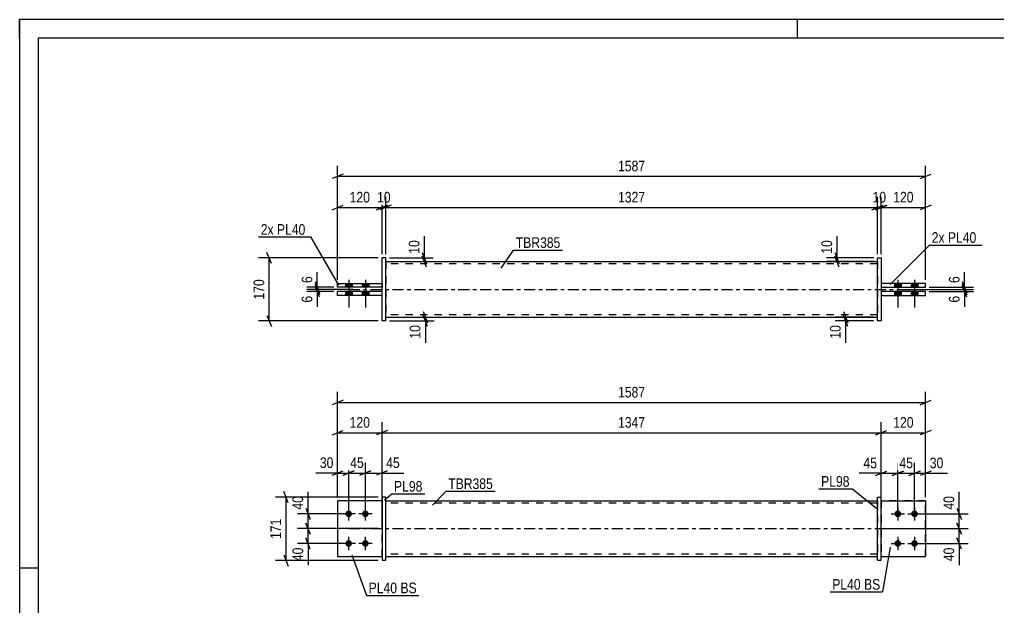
# Model space of a CAD drawing. Header units: millimetres. Extents: x 0 to 420, y 0 to 297.
# Drawn here: x 0 to 264, y 138.7 to 297 of the extents above; entities that cross this region are included whole.
import ezdxf

# ---------------------------------------------------------------- set-up
doc = ezdxf.new("R2010")
doc.units = ezdxf.units.MM
doc.linetypes.add('DXK_LINE_DOT2', pattern=[3.9198, 1.9599, -1.9599])
doc.linetypes.add('DXK_LINE_DOT3', pattern=[5.9187, 2.979, -0.9799, 0.9799, -0.9799])
doc.styles.add('Arial Narrow', font='ARIALN.TTF', dxfattribs={"height": 0.2})

# ---------------------------------------------------------------- blocks, each defined once
blk = doc.blocks.new('Unknown-580550384-1162')
at = {"color": 5, "linetype": 'Continuous'}
for p, q in [((420, 297), (0, 297)), ((0, 297), (0, 0)), ((0, 292), (0, 297)), ((210, 292), (210, 297)), ((415, 292), (5, 292)), ((5, 292), (5, 5)), ((5, 149), (0, 149))]:
    blk.add_line(p, q, dxfattribs=at)
blk = doc.blocks.new('Part-580550384-1785 - 1768')
at = {"color": 2, "linetype": 'Continuous'}
for p, q in [((231.57, 151.15), (231.57, 168.15)), ((231.57, 168.15), (232.57, 168.15)), ((232.57, 151.15), (232.57, 168.15)), ((231.57, 151.15), (232.57, 151.15))]:
    blk.add_line(p, q, dxfattribs=at)
blk = doc.blocks.new('Part-580550384-1800 - 1768')
at = {"color": 2, "linetype": 'Continuous'}
for p, q in [((98.84, 168.15), (97.84, 168.15)), ((97.84, 168.15), (97.84, 151.15)), ((98.84, 151.15), (98.84, 168.15)), ((97.84, 151.15), (98.84, 151.15))]:
    blk.add_line(p, q, dxfattribs=at)
blk = doc.blocks.new('Part-580550384-1775 - 1768')
at = {"color": 7, "linetype": 'DXK_LINE_DOT2'}
for p, q in [((244.57, 167.15), (232.57, 167.15)), ((232.57, 167.15), (232.57, 152.15)), ((244.57, 152.15), (244.57, 167.15)), ((232.57, 152.15), (244.57, 152.15))]:
    blk.add_line(p, q, dxfattribs=at)
blk = doc.blocks.new('Part-580550384-1795 - 1768')
at = {"color": 2, "linetype": 'Continuous'}
for p, q in [((97.84, 167.15), (85.84, 167.15)), ((85.84, 167.15), (85.84, 152.15)), ((85.84, 152.15), (97.84, 152.15))]:
    blk.add_line(p, q, dxfattribs=at)
at = {"color": 7, "linetype": 'DXK_LINE_DOT2'}
blk.add_line((97.84, 152.15), (97.84, 167.15), dxfattribs=at)
blk = doc.blocks.new('Part-580550384-1780 - 1768')
at = {"color": 2, "linetype": 'Continuous'}
for p, q in [((232.57, 167.15), (244.57, 167.15)), ((244.57, 167.15), (244.57, 152.15)), ((232.57, 152.15), (244.57, 152.15))]:
    blk.add_line(p, q, dxfattribs=at)
at = {"color": 7, "linetype": 'DXK_LINE_DOT2'}
blk.add_line((232.57, 167.15), (232.57, 152.15), dxfattribs=at)
blk = doc.blocks.new('Part-580550384-1790 - 1768')
at = {"color": 7, "linetype": 'DXK_LINE_DOT2'}
for p, q in [((97.84, 167.15), (85.84, 167.15)), ((85.84, 167.15), (85.84, 152.15)), ((97.84, 152.15), (97.84, 167.15)), ((85.84, 152.15), (97.84, 152.15))]:
    blk.add_line(p, q, dxfattribs=at)
blk = doc.blocks.new('Part-580550384-1805 - 1768')
at = {"color": 2, "linetype": 'Continuous'}
for p, q in [((98.84, 167.15), (231.57, 167.15)), ((98.84, 152.15), (231.57, 152.15))]:
    blk.add_line(p, q, dxfattribs=at)
at = {"color": 7, "linetype": 'DXK_LINE_DOT2'}
for p, q in [((98.84, 152.15), (98.84, 167.15)), ((231.57, 166.55), (98.84, 166.55)), ((231.57, 167.15), (231.57, 152.15)), ((231.57, 152.75), (98.84, 152.75))]:
    blk.add_line(p, q, dxfattribs=at)
at = {"color": 7, "linetype": 'DXK_LINE_DOT3'}
blk.add_line((88.84, 159.65), (241.57, 159.65), dxfattribs=at)
blk = doc.blocks.new('Bolt-580550384-1806 - 1768')
at = {"linetype": 'Continuous'}
for points in [[(237.07, 164.55, -1), (237.07, 162.75, -1)], [(241.57, 164.55, -1), (241.57, 162.75, -1)], [(237.07, 156.55, -1), (237.07, 154.75, -1)], [(241.57, 156.55, -1), (241.57, 154.75, -1)]]:
    blk.add_hatch(color=1, dxfattribs=at).paths.add_polyline_path(points)
at = {"color": 1, "linetype": 'Continuous'}
for p, q in [((235.27, 163.65), (238.87, 163.65)), ((237.07, 165.45), (237.07, 161.85)), ((239.77, 163.65), (243.37, 163.65)), ((241.57, 165.45), (241.57, 161.85)), ((237.07, 157.45), (237.07, 153.85)), ((241.57, 157.45), (241.57, 153.85)), ((235.27, 155.65), (238.87, 155.65)), ((239.77, 155.65), (243.37, 155.65))]:
    blk.add_line(p, q, dxfattribs=at)
blk = doc.blocks.new('Bolt-580550384-1807 - 1768')
at = {"linetype": 'Continuous'}
for points in [[(88.84, 162.75, -1), (88.84, 164.55, -1)], [(93.34, 162.75, -1), (93.34, 164.55, -1)], [(88.84, 154.75, -1), (88.84, 156.55, -1)], [(93.34, 154.75, -1), (93.34, 156.55, -1)]]:
    blk.add_hatch(color=1, dxfattribs=at).paths.add_polyline_path(points)
at = {"color": 1, "linetype": 'Continuous'}
for p, q in [((90.64, 163.65), (87.04, 163.65)), ((88.84, 161.85), (88.84, 165.45)), ((95.14, 163.65), (91.54, 163.65)), ((93.34, 161.85), (93.34, 165.45)), ((88.84, 153.85), (88.84, 157.45)), ((93.34, 153.85), (93.34, 157.45)), ((90.64, 155.65), (87.04, 155.65)), ((95.14, 155.65), (91.54, 155.65))]:
    blk.add_line(p, q, dxfattribs=at)
blk = doc.blocks.new('Part-580550384-2101 - 2079')
at = {"color": 2, "linetype": 'Continuous'}
for p, q in [((97.84, 223.59), (85.84, 223.59)), ((85.84, 222.59), (85.84, 223.59)), ((97.84, 222.59), (85.84, 222.59))]:
    blk.add_line(p, q, dxfattribs=at)
at = {"color": 7, "linetype": 'DXK_LINE_DOT2'}
blk.add_line((97.84, 222.59), (97.84, 223.59), dxfattribs=at)
blk = doc.blocks.new('Part-580550384-2085 - 2079')
at = {"color": 2, "linetype": 'Continuous'}
for p, q in [((244.57, 225.79), (232.57, 225.79)), ((232.57, 224.79), (244.57, 224.79)), ((244.57, 224.79), (244.57, 225.79))]:
    blk.add_line(p, q, dxfattribs=at)
at = {"color": 7, "linetype": 'DXK_LINE_DOT2'}
blk.add_line((232.57, 225.79), (232.57, 224.79), dxfattribs=at)
blk = doc.blocks.new('Part-580550384-2090 - 2079')
at = {"color": 2, "linetype": 'Continuous'}
for p, q in [((244.57, 223.59), (232.57, 223.59)), ((232.57, 222.59), (244.57, 222.59)), ((244.57, 222.59), (244.57, 223.59))]:
    blk.add_line(p, q, dxfattribs=at)
at = {"color": 7, "linetype": 'DXK_LINE_DOT2'}
blk.add_line((232.57, 223.59), (232.57, 222.59), dxfattribs=at)
blk = doc.blocks.new('Part-580550384-2107 - 2079')
at = {"color": 2, "linetype": 'Continuous'}
for p, q in [((98.84, 231.69), (231.57, 231.69)), ((98.84, 216.69), (231.57, 216.69))]:
    blk.add_line(p, q, dxfattribs=at)
at = {"color": 7, "linetype": 'DXK_LINE_DOT2'}
for p, q in [((98.84, 231.69), (98.84, 216.69)), ((231.57, 231.09), (98.84, 231.09)), ((231.57, 231.69), (231.57, 216.69)), ((231.57, 217.29), (98.84, 217.29))]:
    blk.add_line(p, q, dxfattribs=at)
at = {"color": 7, "linetype": 'DXK_LINE_DOT3'}
blk.add_line((88.84, 224.19), (241.57, 224.19), dxfattribs=at)
blk = doc.blocks.new('Part-580550384-2091 - 2079')
at = {"color": 2, "linetype": 'Continuous'}
for p, q in [((231.57, 215.69), (231.57, 232.69)), ((231.57, 232.69), (232.57, 232.69)), ((232.57, 232.69), (232.57, 215.69)), ((232.57, 215.69), (231.57, 215.69))]:
    blk.add_line(p, q, dxfattribs=at)
blk = doc.blocks.new('Part-580550384-2096 - 2079')
at = {"color": 2, "linetype": 'Continuous'}
for p, q in [((85.84, 225.79), (97.84, 225.79)), ((85.84, 224.79), (85.84, 225.79)), ((97.84, 224.79), (85.84, 224.79))]:
    blk.add_line(p, q, dxfattribs=at)
at = {"color": 7, "linetype": 'DXK_LINE_DOT2'}
blk.add_line((97.84, 225.79), (97.84, 224.79), dxfattribs=at)
blk = doc.blocks.new('Part-580550384-2102 - 2079')
at = {"color": 2, "linetype": 'Continuous'}
for p, q in [((98.84, 232.69), (97.84, 232.69)), ((97.84, 215.69), (97.84, 232.69)), ((98.84, 215.69), (98.84, 232.69)), ((98.84, 215.69), (97.84, 215.69))]:
    blk.add_line(p, q, dxfattribs=at)
blk = doc.blocks.new('Bolt-580550384-2108 - 2079')
at = {"linetype": 'Continuous'}
for points in [[(237.97, 225.79), (236.17, 225.79), (236.17, 224.79), (237.97, 224.79)], [(237.97, 225.79), (236.17, 225.79), (236.17, 224.79), (237.97, 224.79)], [(242.47, 225.79), (240.67, 225.79), (240.67, 224.79), (242.47, 224.79)], [(242.47, 225.79), (240.67, 225.79), (240.67, 224.79), (242.47, 224.79)], [(237.97, 223.59), (236.17, 223.59), (236.17, 222.59), (237.97, 222.59)], [(237.97, 223.59), (236.17, 223.59), (236.17, 222.59), (237.97, 222.59)], [(242.47, 223.59), (240.67, 223.59), (240.67, 222.59), (242.47, 222.59)], [(242.47, 223.59), (240.67, 223.59), (240.67, 222.59), (242.47, 222.59)]]:
    blk.add_hatch(color=1, dxfattribs=at).paths.add_polyline_path(points)
at = {"color": 1, "linetype": 'Continuous'}
for p, q in [((236.17, 225.79), (236.17, 224.79)), ((236.17, 225.79), (236.17, 224.79)), ((237.07, 226.79), (237.07, 219.29)), ((237.07, 226.79), (237.07, 219.29)), ((237.97, 225.79), (237.97, 224.79)), ((237.97, 225.79), (237.97, 224.79)), ((240.67, 225.79), (240.67, 224.79)), ((240.67, 225.79), (240.67, 224.79)), ((241.57, 226.79), (241.57, 219.29)), ((241.57, 226.79), (241.57, 219.29)), ((242.47, 225.79), (242.47, 224.79)), ((242.47, 225.79), (242.47, 224.79)), ((236.17, 223.59), (236.17, 222.59)), ((236.17, 223.59), (236.17, 222.59)), ((237.97, 223.59), (237.97, 222.59)), ((237.97, 223.59), (237.97, 222.59)), ((240.67, 223.59), (240.67, 222.59)), ((240.67, 223.59), (240.67, 222.59)), ((242.47, 223.59), (242.47, 222.59)), ((242.47, 223.59), (242.47, 222.59))]:
    blk.add_line(p, q, dxfattribs=at)
blk = doc.blocks.new('Bolt-580550384-2109 - 2079')
at = {"linetype": 'Continuous'}
for points in [[(87.94, 224.79), (89.74, 224.79), (89.74, 225.79), (87.94, 225.79)], [(87.94, 224.79), (89.74, 224.79), (89.74, 225.79), (87.94, 225.79)], [(92.44, 224.79), (94.24, 224.79), (94.24, 225.79), (92.44, 225.79)], [(92.44, 224.79), (94.24, 224.79), (94.24, 225.79), (92.44, 225.79)], [(87.94, 222.59), (89.74, 222.59), (89.74, 223.59), (87.94, 223.59)], [(87.94, 222.59), (89.74, 222.59), (89.74, 223.59), (87.94, 223.59)], [(92.44, 222.59), (94.24, 222.59), (94.24, 223.59), (92.44, 223.59)], [(92.44, 222.59), (94.24, 222.59), (94.24, 223.59), (92.44, 223.59)]]:
    blk.add_hatch(color=1, dxfattribs=at).paths.add_polyline_path(points)
at = {"color": 1, "linetype": 'Continuous'}
for p, q in [((87.94, 225.79), (87.94, 224.79)), ((87.94, 225.79), (87.94, 224.79)), ((88.84, 226.79), (88.84, 219.29)), ((88.84, 226.79), (88.84, 219.29)), ((89.74, 225.79), (89.74, 224.79)), ((89.74, 225.79), (89.74, 224.79)), ((92.44, 225.79), (92.44, 224.79)), ((92.44, 225.79), (92.44, 224.79)), ((93.34, 226.79), (93.34, 219.29)), ((93.34, 226.79), (93.34, 219.29)), ((94.24, 225.79), (94.24, 224.79)), ((94.24, 225.79), (94.24, 224.79)), ((87.94, 223.59), (87.94, 222.59)), ((87.94, 223.59), (87.94, 222.59)), ((89.74, 223.59), (89.74, 222.59)), ((89.74, 223.59), (89.74, 222.59)), ((92.44, 223.59), (92.44, 222.59)), ((92.44, 223.59), (92.44, 222.59)), ((94.24, 223.59), (94.24, 222.59)), ((94.24, 223.59), (94.24, 222.59))]:
    blk.add_line(p, q, dxfattribs=at)
blk = doc.blocks.new('StraightDimension-580550384-1971 - 1768')
at = {"color": 7, "linetype": 'Continuous'}
for p, q in [((242.57, 163.65), (256.02, 163.65)), ((253.02, 165.15), (254.22, 162.15)), ((253.62, 159.65), (253.62, 163.65)), ((254.22, 158.15), (253.02, 161.15)), ((233.57, 159.65), (256.02, 159.65))]:
    blk.add_line(p, q, dxfattribs=at)
at = {"color": 0}
blk.add_wipeout([(252.87, 169.04), (248.67, 169.04), (248.67, 164.18), (252.87, 164.18)], dxfattribs=at)
at = {"color": 7, "linetype": 'Continuous'}
blk.add_line((253.62, 163.65), (253.62, 169.56), dxfattribs=at)
blk.add_line((253.62, 163.65), (253.62, 169.56), dxfattribs=at)
at = {"color": 3, "style": 'Arial Narrow'}
blk.add_text('40', height=2.863, rotation=90.0002, dxfattribs=at).set_placement((252.27, 164.78))
blk = doc.blocks.new('StraightDimension-580550384-3734 - 1768')
at = {"color": 7, "linetype": 'Continuous'}
for p, q in [((85.84, 168.15), (85.84, 196.53)), ((244.57, 168.15), (244.57, 196.53)), ((87.34, 194.28), (84.34, 193.08)), ((85.84, 193.68), (244.57, 193.68)), ((243.07, 193.08), (246.07, 194.28))]:
    blk.add_line(p, q, dxfattribs=at)
at = {"color": 0}
blk.add_wipeout([(169.46, 194.43), (169.46, 198.63), (160.95, 198.63), (160.95, 194.43)], dxfattribs=at)
at = {"color": 3, "style": 'Arial Narrow'}
blk.add_text('1587', height=2.863, dxfattribs=at).set_placement((161.55, 195.03))
blk = doc.blocks.new('StraightDimension-580550384-2003 - 1768')
at = {"color": 7, "linetype": 'Continuous'}
for p, q in [((232.57, 168.15), (232.57, 177.44)), ((237.07, 164.65), (237.07, 177.44)), ((231.07, 173.99), (234.07, 175.19)), ((232.57, 174.59), (237.07, 174.59)), ((238.57, 175.19), (235.57, 173.99))]:
    blk.add_line(p, q, dxfattribs=at)
at = {"color": 0}
blk.add_wipeout([(232.05, 175.34), (232.05, 179.54), (227.19, 179.54), (227.19, 175.34)], dxfattribs=at)
at = {"color": 7, "linetype": 'Continuous'}
blk.add_line((232.57, 174.59), (226.67, 174.59), dxfattribs=at)
blk.add_line((232.57, 174.59), (226.67, 174.59), dxfattribs=at)
at = {"color": 3, "style": 'Arial Narrow'}
blk.add_text('45', height=2.863, dxfattribs=at).set_placement((227.79, 175.94))
blk = doc.blocks.new('StraightDimension-580550384-1939 - 1768')
at = {"color": 7, "linetype": 'Continuous'}
for p, q in [((85.84, 168.15), (85.84, 188.38)), ((97.84, 160.65), (97.84, 188.38)), ((84.34, 184.93), (87.34, 186.13)), ((85.84, 185.53), (97.84, 185.53)), ((99.34, 186.13), (96.34, 184.93))]:
    blk.add_line(p, q, dxfattribs=at)
at = {"color": 0}
blk.add_wipeout([(95.18, 186.28), (95.18, 190.48), (88.5, 190.48), (88.5, 186.28)], dxfattribs=at)
at = {"color": 3, "style": 'Arial Narrow'}
blk.add_text('120', height=2.863, dxfattribs=at).set_placement((89.1, 186.88))
blk = doc.blocks.new('StraightDimension-580550384-1811 - 1768')
at = {"color": 7, "linetype": 'Continuous'}
for p, q in [((87.84, 163.65), (75.03, 163.65)), ((77.28, 165.15), (78.48, 162.15)), ((77.88, 159.65), (77.88, 163.65)), ((78.48, 158.15), (77.28, 161.15)), ((96.84, 159.65), (75.03, 159.65))]:
    blk.add_line(p, q, dxfattribs=at)
at = {"color": 0}
blk.add_wipeout([(77.13, 169.04), (72.93, 169.04), (72.93, 164.18), (77.13, 164.18)], dxfattribs=at)
at = {"color": 7, "linetype": 'Continuous'}
blk.add_line((77.88, 163.65), (77.88, 169.56), dxfattribs=at)
blk.add_line((77.88, 163.65), (77.88, 169.56), dxfattribs=at)
at = {"color": 3, "style": 'Arial Narrow'}
blk.add_text('40', height=2.863, rotation=90.0002, dxfattribs=at).set_placement((76.53, 164.78))
blk = doc.blocks.new('StraightDimension-580550384-1820 - 1768')
at = {"color": 7, "linetype": 'Continuous'}
for p, q in [((77.28, 161.15), (78.48, 158.15)), ((96.84, 159.65), (75.03, 159.65)), ((77.88, 155.65), (77.88, 159.65)), ((78.48, 154.15), (77.28, 157.15)), ((87.84, 155.65), (75.03, 155.65))]:
    blk.add_line(p, q, dxfattribs=at)
at = {"color": 0}
blk.add_wipeout([(77.13, 155.13), (72.93, 155.13), (72.93, 150.27), (77.13, 150.27)], dxfattribs=at)
at = {"color": 7, "linetype": 'Continuous'}
blk.add_line((77.88, 155.65), (77.88, 149.75), dxfattribs=at)
blk.add_line((77.88, 155.65), (77.88, 149.75), dxfattribs=at)
at = {"color": 3, "style": 'Arial Narrow'}
blk.add_text('40', height=2.863, rotation=90.0002, dxfattribs=at).set_placement((76.53, 150.87))
blk = doc.blocks.new('StraightDimension-580550384-1830 - 1768')
at = {"color": 7, "linetype": 'Continuous'}
for p, q in [((72.52, 166.65), (71.32, 169.65)), ((96.84, 168.15), (69.07, 168.15)), ((71.92, 151.05), (71.92, 168.15)), ((96.84, 151.05), (69.07, 151.05)), ((71.32, 152.55), (72.52, 149.55))]:
    blk.add_line(p, q, dxfattribs=at)
at = {"color": 0}
blk.add_wipeout([(71.17, 162.95), (66.97, 162.95), (66.97, 156.26), (71.17, 156.26)], dxfattribs=at)
at = {"color": 3, "style": 'Arial Narrow'}
blk.add_text('171', height=2.863, rotation=90.0002, dxfattribs=at).set_placement((70.57, 156.86))
blk = doc.blocks.new('StraightDimension-580550384-1852 - 1768')
at = {"color": 7, "linetype": 'Continuous'}
for p, q in [((85.84, 168.15), (85.84, 177.5)), ((88.84, 164.65), (88.84, 177.5)), ((84.34, 174.05), (87.34, 175.25)), ((85.84, 174.65), (88.84, 174.65)), ((90.34, 175.25), (87.34, 174.05))]:
    blk.add_line(p, q, dxfattribs=at)
at = {"color": 0}
blk.add_wipeout([(85.32, 175.4), (85.32, 179.6), (80.46, 179.6), (80.46, 175.4)], dxfattribs=at)
at = {"color": 7, "linetype": 'Continuous'}
blk.add_line((85.84, 174.65), (79.94, 174.65), dxfattribs=at)
blk.add_line((85.84, 174.65), (79.94, 174.65), dxfattribs=at)
at = {"color": 3, "style": 'Arial Narrow'}
blk.add_text('30', height=2.863, dxfattribs=at).set_placement((81.06, 176))
blk = doc.blocks.new('StraightDimension-580550384-1868 - 1768')
at = {"color": 7, "linetype": 'Continuous'}
for p, q in [((88.84, 164.65), (88.84, 177.5)), ((93.34, 164.65), (93.34, 177.5)), ((87.34, 174.05), (90.34, 175.25)), ((88.84, 174.65), (93.34, 174.65)), ((94.84, 175.25), (91.84, 174.05))]:
    blk.add_line(p, q, dxfattribs=at)
at = {"color": 0}
blk.add_wipeout([(93.52, 175.4), (93.52, 179.6), (88.66, 179.6), (88.66, 175.4)], dxfattribs=at)
at = {"color": 3, "style": 'Arial Narrow'}
blk.add_text('45', height=2.863, dxfattribs=at).set_placement((89.26, 176))
blk = doc.blocks.new('StraightDimension-580550384-1881 - 1768')
at = {"color": 7, "linetype": 'Continuous'}
for p, q in [((93.34, 164.65), (93.34, 177.5)), ((97.84, 168.15), (97.84, 177.5)), ((91.84, 174.05), (94.84, 175.25)), ((93.34, 174.65), (97.84, 174.65)), ((99.34, 175.25), (96.34, 174.05))]:
    blk.add_line(p, q, dxfattribs=at)
at = {"color": 0}
blk.add_wipeout([(103.22, 175.4), (103.22, 179.6), (98.37, 179.6), (98.37, 175.4)], dxfattribs=at)
at = {"color": 7, "linetype": 'Continuous'}
blk.add_line((97.84, 174.65), (103.75, 174.65), dxfattribs=at)
blk.add_line((97.84, 174.65), (103.75, 174.65), dxfattribs=at)
at = {"color": 3, "style": 'Arial Narrow'}
blk.add_text('45', height=2.863, dxfattribs=at).set_placement((98.97, 176))
blk = doc.blocks.new('StraightDimension-580550384-1962 - 1768')
at = {"color": 7, "linetype": 'Continuous'}
for p, q in [((253.02, 161.15), (254.22, 158.15)), ((233.57, 159.65), (256.02, 159.65)), ((253.62, 155.65), (253.62, 159.65)), ((254.22, 154.15), (253.02, 157.15)), ((242.57, 155.65), (256.02, 155.65))]:
    blk.add_line(p, q, dxfattribs=at)
at = {"color": 0}
blk.add_wipeout([(252.87, 155.13), (248.67, 155.13), (248.67, 150.27), (252.87, 150.27)], dxfattribs=at)
at = {"color": 7, "linetype": 'Continuous'}
blk.add_line((253.62, 155.65), (253.62, 149.75), dxfattribs=at)
blk.add_line((253.62, 155.65), (253.62, 149.75), dxfattribs=at)
at = {"color": 3, "style": 'Arial Narrow'}
blk.add_text('40', height=2.863, rotation=90.0002, dxfattribs=at).set_placement((252.27, 150.87))
blk = doc.blocks.new('StraightDimension-580550384-1898 - 1768')
at = {"color": 7, "linetype": 'Continuous'}
for p, q in [((232.57, 168.15), (232.57, 188.38)), ((244.57, 168.15), (244.57, 188.38)), ((231.07, 184.93), (234.07, 186.13)), ((232.57, 185.53), (244.57, 185.53)), ((246.07, 186.13), (243.07, 184.93))]:
    blk.add_line(p, q, dxfattribs=at)
at = {"color": 0}
blk.add_wipeout([(241.91, 186.28), (241.91, 190.48), (235.23, 190.48), (235.23, 186.28)], dxfattribs=at)
at = {"color": 3, "style": 'Arial Narrow'}
blk.add_text('120', height=2.863, dxfattribs=at).set_placement((235.83, 186.88))
blk = doc.blocks.new('StraightDimension-580550384-1917 - 1768')
at = {"color": 7, "linetype": 'Continuous'}
for p, q in [((97.84, 160.65), (97.84, 188.38)), ((232.57, 168.15), (232.57, 188.38)), ((99.34, 186.13), (96.34, 184.93)), ((97.84, 185.53), (232.57, 185.53)), ((231.07, 184.93), (234.07, 186.13))]:
    blk.add_line(p, q, dxfattribs=at)
at = {"color": 0}
blk.add_wipeout([(169.46, 186.28), (169.46, 190.48), (160.95, 190.48), (160.95, 186.28)], dxfattribs=at)
at = {"color": 3, "style": 'Arial Narrow'}
blk.add_text('1347', height=2.863, dxfattribs=at).set_placement((161.55, 186.88))
blk = doc.blocks.new('StraightDimension-580550384-2019 - 1768')
at = {"color": 7, "linetype": 'Continuous'}
for p, q in [((237.07, 164.65), (237.07, 177.44)), ((241.57, 164.65), (241.57, 177.44)), ((235.57, 173.99), (238.57, 175.19)), ((237.07, 174.59), (241.57, 174.59)), ((243.07, 175.19), (240.07, 173.99))]:
    blk.add_line(p, q, dxfattribs=at)
at = {"color": 0}
blk.add_wipeout([(241.75, 175.34), (241.75, 179.54), (236.89, 179.54), (236.89, 175.34)], dxfattribs=at)
at = {"color": 3, "style": 'Arial Narrow'}
blk.add_text('45', height=2.863, dxfattribs=at).set_placement((237.49, 175.94))
blk = doc.blocks.new('StraightDimension-580550384-2032 - 1768')
at = {"color": 7, "linetype": 'Continuous'}
for p, q in [((241.57, 164.65), (241.57, 177.44)), ((244.57, 168.15), (244.57, 177.44)), ((240.07, 173.99), (243.07, 175.19)), ((241.57, 174.59), (244.57, 174.59)), ((246.07, 175.19), (243.07, 173.99))]:
    blk.add_line(p, q, dxfattribs=at)
at = {"color": 0}
blk.add_wipeout([(249.95, 175.34), (249.95, 179.54), (245.1, 179.54), (245.1, 175.34)], dxfattribs=at)
at = {"color": 7, "linetype": 'Continuous'}
blk.add_line((244.57, 174.59), (250.48, 174.59), dxfattribs=at)
blk.add_line((244.57, 174.59), (250.48, 174.59), dxfattribs=at)
at = {"color": 3, "style": 'Arial Narrow'}
blk.add_text('30', height=2.863, dxfattribs=at).set_placement((245.7, 175.94))
blk = doc.blocks.new('StraightDimension-580550384-2155 - 2079')
at = {"color": 7, "linetype": 'Continuous'}
for p, q in [((245.57, 224.79), (257.47, 224.79)), ((254.47, 226.29), (255.67, 223.29)), ((255.67, 222.69), (254.47, 225.69)), ((255.07, 224.19), (255.07, 224.79)), ((236.92, 224.19), (257.47, 224.19))]:
    blk.add_line(p, q, dxfattribs=at)
at = {"color": 0}
blk.add_wipeout([(254.32, 228.34), (250.12, 228.34), (250.12, 225.31), (254.32, 225.31)], dxfattribs=at)
at = {"color": 7, "linetype": 'Continuous'}
blk.add_line((255.07, 224.79), (255.07, 228.87), dxfattribs=at)
blk.add_line((255.07, 224.79), (255.07, 228.87), dxfattribs=at)
at = {"color": 3, "style": 'Arial Narrow'}
blk.add_text('6', height=2.86, rotation=90.0002, dxfattribs=at).set_placement((253.72, 225.91))
blk = doc.blocks.new('StraightDimension-580550384-2230 - 2079')
at = {"color": 7, "linetype": 'Continuous'}
for p, q in [((231.57, 233.69), (231.57, 249.15)), ((232.57, 233.69), (232.57, 249.15)), ((230.07, 245.7), (233.07, 246.9)), ((234.07, 246.9), (231.07, 245.7)), ((231.57, 246.3), (232.57, 246.3))]:
    blk.add_line(p, q, dxfattribs=at)
at = {"color": 0}
blk.add_wipeout([(234.5, 247.05), (234.5, 251.25), (229.64, 251.25), (229.64, 247.05)], dxfattribs=at)
at = {"color": 3, "style": 'Arial Narrow'}
blk.add_text('10', height=2.863, dxfattribs=at).set_placement((230.24, 247.65))
blk = doc.blocks.new('StraightDimension-580550384-2121 - 2079')
at = {"color": 7, "linetype": 'Continuous'}
for p, q in [((84.84, 224.79), (77.52, 224.79)), ((79.77, 226.29), (80.97, 223.29)), ((80.97, 222.69), (79.77, 225.69)), ((80.37, 224.19), (80.37, 224.79)), ((90.09, 224.19), (77.52, 224.19))]:
    blk.add_line(p, q, dxfattribs=at)
at = {"color": 0}
blk.add_wipeout([(79.62, 228.34), (75.42, 228.34), (75.42, 225.31), (79.62, 225.31)], dxfattribs=at)
at = {"color": 7, "linetype": 'Continuous'}
blk.add_line((80.37, 224.79), (80.37, 228.87), dxfattribs=at)
blk.add_line((80.37, 224.79), (80.37, 228.87), dxfattribs=at)
at = {"color": 3, "style": 'Arial Narrow'}
blk.add_text('6', height=2.86, rotation=90.0002, dxfattribs=at).set_placement((79.02, 225.91))
blk = doc.blocks.new('StraightDimension-580550384-2131 - 2079')
at = {"color": 7, "linetype": 'Continuous'}
for p, q in [((79.77, 225.69), (80.97, 222.69)), ((80.97, 222.09), (79.77, 225.09)), ((90.09, 224.19), (77.52, 224.19)), ((84.84, 223.59), (77.52, 223.59)), ((80.37, 223.59), (80.37, 224.19))]:
    blk.add_line(p, q, dxfattribs=at)
at = {"color": 0}
blk.add_wipeout([(79.62, 223.06), (75.42, 223.06), (75.42, 220.03), (79.62, 220.03)], dxfattribs=at)
at = {"color": 7, "linetype": 'Continuous'}
blk.add_line((80.37, 223.59), (80.37, 219.51), dxfattribs=at)
blk.add_line((80.37, 223.59), (80.37, 219.51), dxfattribs=at)
at = {"color": 3, "style": 'Arial Narrow'}
blk.add_text('6', height=2.86, rotation=90.0002, dxfattribs=at).set_placement((79.02, 220.63))
blk = doc.blocks.new('StraightDimension-580550384-2142 - 2079')
at = {"color": 7, "linetype": 'Continuous'}
for p, q in [((96.84, 232.69), (64.53, 232.69)), ((67.98, 231.19), (66.78, 234.19)), ((67.38, 215.69), (67.38, 232.69)), ((66.78, 217.19), (67.98, 214.19)), ((96.84, 215.69), (64.53, 215.69))]:
    blk.add_line(p, q, dxfattribs=at)
at = {"color": 0}
blk.add_wipeout([(66.63, 227.53), (62.43, 227.53), (62.43, 220.85), (66.63, 220.85)], dxfattribs=at)
at = {"color": 3, "style": 'Arial Narrow'}
blk.add_text('170', height=2.863, rotation=90.0002, dxfattribs=at).set_placement((66.03, 221.45))
blk = doc.blocks.new('StraightDimension-580550384-2162 - 2079')
at = {"color": 7, "linetype": 'Continuous'}
for p, q in [((254.47, 225.69), (255.67, 222.69)), ((255.67, 222.09), (254.47, 225.09)), ((236.92, 224.19), (257.47, 224.19)), ((245.57, 223.59), (257.47, 223.59)), ((255.07, 223.59), (255.07, 224.19))]:
    blk.add_line(p, q, dxfattribs=at)
at = {"color": 0}
blk.add_wipeout([(254.32, 223.06), (250.12, 223.06), (250.12, 220.03), (254.32, 220.03)], dxfattribs=at)
at = {"color": 7, "linetype": 'Continuous'}
blk.add_line((255.07, 223.59), (255.07, 219.51), dxfattribs=at)
blk.add_line((255.07, 223.59), (255.07, 219.51), dxfattribs=at)
at = {"color": 3, "style": 'Arial Narrow'}
blk.add_text('6', height=2.86, rotation=90.0002, dxfattribs=at).set_placement((253.72, 220.63))
blk = doc.blocks.new('StraightDimension-580550384-2169 - 2079')
at = {"color": 7, "linetype": 'Continuous'}
for p, q in [((99.84, 232.69), (111.67, 232.69)), ((108.67, 234.19), (109.87, 231.19)), ((109.87, 230.19), (108.67, 233.19)), ((109.27, 231.69), (109.27, 232.69)), ((99.84, 231.69), (111.67, 231.69))]:
    blk.add_line(p, q, dxfattribs=at)
at = {"color": 0}
blk.add_wipeout([(108.52, 238.07), (104.32, 238.07), (104.32, 233.21), (108.52, 233.21)], dxfattribs=at)
at = {"color": 7, "linetype": 'Continuous'}
blk.add_line((109.27, 232.69), (109.27, 238.59), dxfattribs=at)
blk.add_line((109.27, 232.69), (109.27, 238.59), dxfattribs=at)
at = {"color": 3, "style": 'Arial Narrow'}
blk.add_text('10', height=2.863, rotation=90.0002, dxfattribs=at).set_placement((107.92, 233.81))
blk = doc.blocks.new('StraightDimension-580550384-2180 - 2079')
at = {"color": 7, "linetype": 'Continuous'}
for p, q in [((99.84, 216.69), (111.94, 216.69)), ((108.94, 218.19), (110.14, 215.19)), ((110.14, 214.19), (108.94, 217.19)), ((109.54, 215.69), (109.54, 216.69)), ((99.84, 215.69), (111.94, 215.69))]:
    blk.add_line(p, q, dxfattribs=at)
at = {"color": 0}
blk.add_wipeout([(108.79, 215.16), (104.59, 215.16), (104.59, 210.31), (108.79, 210.31)], dxfattribs=at)
at = {"color": 7, "linetype": 'Continuous'}
blk.add_line((109.54, 215.69), (109.54, 209.78), dxfattribs=at)
blk.add_line((109.54, 215.69), (109.54, 209.78), dxfattribs=at)
at = {"color": 3, "style": 'Arial Narrow'}
blk.add_text('10', height=2.863, rotation=90.0002, dxfattribs=at).set_placement((108.19, 210.91))
blk = doc.blocks.new('StraightDimension-580550384-2190 - 2079')
at = {"color": 7, "linetype": 'Continuous'}
for p, q in [((232.57, 233.69), (232.57, 249.15)), ((244.57, 226.79), (244.57, 249.15)), ((231.07, 245.7), (234.07, 246.9)), ((232.57, 246.3), (244.57, 246.3)), ((246.07, 246.9), (243.07, 245.7))]:
    blk.add_line(p, q, dxfattribs=at)
at = {"color": 0}
blk.add_wipeout([(241.91, 247.05), (241.91, 251.25), (235.23, 251.25), (235.23, 247.05)], dxfattribs=at)
at = {"color": 3, "style": 'Arial Narrow'}
blk.add_text('120', height=2.863, dxfattribs=at).set_placement((235.83, 247.65))
blk = doc.blocks.new('StraightDimension-580550384-2200 - 2079')
at = {"color": 7, "linetype": 'Continuous'}
for p, q in [((85.84, 226.79), (85.84, 249.15)), ((97.84, 233.69), (97.84, 249.15)), ((84.34, 245.7), (87.34, 246.9)), ((85.84, 246.3), (97.84, 246.3)), ((99.34, 246.9), (96.34, 245.7))]:
    blk.add_line(p, q, dxfattribs=at)
at = {"color": 0}
blk.add_wipeout([(95.18, 247.05), (95.18, 251.25), (88.5, 251.25), (88.5, 247.05)], dxfattribs=at)
at = {"color": 3, "style": 'Arial Narrow'}
blk.add_text('120', height=2.863, dxfattribs=at).set_placement((89.1, 247.65))
blk = doc.blocks.new('StraightDimension-580550384-2210 - 2079')
at = {"color": 7, "linetype": 'Continuous'}
for p, q in [((97.84, 233.69), (97.84, 249.15)), ((98.84, 233.69), (98.84, 249.15)), ((96.34, 245.7), (99.34, 246.9)), ((100.34, 246.9), (97.34, 245.7)), ((97.84, 246.3), (98.84, 246.3))]:
    blk.add_line(p, q, dxfattribs=at)
at = {"color": 0}
blk.add_wipeout([(100.77, 247.05), (100.77, 251.25), (95.91, 251.25), (95.91, 247.05)], dxfattribs=at)
at = {"color": 3, "style": 'Arial Narrow'}
blk.add_text('10', height=2.863, dxfattribs=at).set_placement((96.51, 247.65))
blk = doc.blocks.new('StraightDimension-580550384-2220 - 2079')
at = {"color": 7, "linetype": 'Continuous'}
for p, q in [((98.84, 233.69), (98.84, 249.15)), ((231.57, 233.69), (231.57, 249.15)), ((100.34, 246.9), (97.34, 245.7)), ((98.84, 246.3), (231.57, 246.3)), ((230.07, 245.7), (233.07, 246.9))]:
    blk.add_line(p, q, dxfattribs=at)
at = {"color": 0}
blk.add_wipeout([(169.46, 247.05), (169.46, 251.25), (160.95, 251.25), (160.95, 247.05)], dxfattribs=at)
at = {"color": 3, "style": 'Arial Narrow'}
blk.add_text('1327', height=2.863, dxfattribs=at).set_placement((161.55, 247.65))
blk = doc.blocks.new('StraightDimension-580550384-2241 - 2079')
at = {"color": 7, "linetype": 'Continuous'}
for p, q in [((85.84, 226.79), (85.84, 257.56)), ((244.57, 226.79), (244.57, 257.56)), ((87.34, 255.31), (84.34, 254.11)), ((85.84, 254.71), (244.57, 254.71)), ((243.07, 254.11), (246.07, 255.31))]:
    blk.add_line(p, q, dxfattribs=at)
at = {"color": 0}
blk.add_wipeout([(169.46, 255.46), (169.46, 259.66), (160.95, 259.66), (160.95, 255.46)], dxfattribs=at)
at = {"color": 3, "style": 'Arial Narrow'}
blk.add_text('1587', height=2.863, dxfattribs=at).set_placement((161.55, 256.06))
blk = doc.blocks.new('StraightDimension-580550384-2252 - 2079')
at = {"color": 7, "linetype": 'Continuous'}
for p, q in [((230.57, 232.69), (217.82, 232.69)), ((220.07, 234.19), (221.27, 231.19)), ((221.27, 230.19), (220.07, 233.19)), ((220.67, 231.69), (220.67, 232.69)), ((230.57, 231.69), (217.82, 231.69))]:
    blk.add_line(p, q, dxfattribs=at)
at = {"color": 0}
blk.add_wipeout([(219.92, 238.07), (215.72, 238.07), (215.72, 233.21), (219.92, 233.21)], dxfattribs=at)
at = {"color": 7, "linetype": 'Continuous'}
blk.add_line((220.67, 232.69), (220.67, 238.59), dxfattribs=at)
blk.add_line((220.67, 232.69), (220.67, 238.59), dxfattribs=at)
at = {"color": 3, "style": 'Arial Narrow'}
blk.add_text('10', height=2.863, rotation=90.0002, dxfattribs=at).set_placement((219.32, 233.81))
blk = doc.blocks.new('StraightDimension-580550384-2263 - 2079')
at = {"color": 7, "linetype": 'Continuous'}
for p, q in [((230.57, 216.69), (220.12, 216.69)), ((222.37, 218.19), (223.57, 215.19)), ((223.57, 214.19), (222.37, 217.19)), ((222.97, 215.69), (222.97, 216.69)), ((230.57, 215.69), (220.12, 215.69))]:
    blk.add_line(p, q, dxfattribs=at)
at = {"color": 0}
blk.add_wipeout([(222.22, 215.16), (218.02, 215.16), (218.02, 210.31), (222.22, 210.31)], dxfattribs=at)
at = {"color": 7, "linetype": 'Continuous'}
blk.add_line((222.97, 215.69), (222.97, 209.78), dxfattribs=at)
blk.add_line((222.97, 215.69), (222.97, 209.78), dxfattribs=at)
at = {"color": 3, "style": 'Arial Narrow'}
blk.add_text('10', height=2.863, rotation=90.0002, dxfattribs=at).set_placement((221.62, 210.91))
blk = doc.blocks.new('Mark-580550384-1781 - 1768')
at = {"color": 0}
blk.add_wipeout([(224.04, 170.95), (224.04, 173.95), (216.36, 173.95), (216.36, 170.95)], dxfattribs=at)
blk.add_wipeout([(224.04, 170.95), (224.04, 173.95), (216.36, 173.95), (216.36, 170.95)], dxfattribs=at)
at = {"color": 30, "linetype": 'Continuous'}
for p in [(215.76, 170.35), (231.8, 164.72)]:
    blk.add_line(p, (224.64, 170.35), dxfattribs=at)
at = {"color": 3, "style": 'Arial Narrow'}
blk.add_text('PL98', height=2.863, dxfattribs=at).set_placement((216.36, 170.95))
blk = doc.blocks.new('Mark-580550384-1796 - 1768')
at = {"color": 0}
blk.add_wipeout([(108.76, 169.62), (108.76, 172.62), (101.08, 172.62), (101.08, 169.62)], dxfattribs=at)
blk.add_wipeout([(108.76, 169.62), (108.76, 172.62), (101.08, 172.62), (101.08, 169.62)], dxfattribs=at)
at = {"color": 30, "linetype": 'Continuous'}
for p, q in [((98.54, 167.46), (100.48, 169.02)), ((100.48, 169.02), (109.36, 169.02))]:
    blk.add_line(p, q, dxfattribs=at)
at = {"color": 3, "style": 'Arial Narrow'}
blk.add_text('PL98', height=2.863, dxfattribs=at).set_placement((101.08, 169.62))
blk = doc.blocks.new('Mark-580550384-1801 - 1768')
at = {"color": 0}
blk.add_wipeout([(127.76, 170.33), (127.76, 173.33), (115.71, 173.33), (115.71, 170.33)], dxfattribs=at)
blk.add_wipeout([(127.76, 170.33), (127.76, 173.33), (115.71, 173.33), (115.71, 170.33)], dxfattribs=at)
at = {"color": 30, "linetype": 'Continuous'}
for p, q in [((111.5, 165.99), (115.11, 169.73)), ((115.11, 169.73), (128.36, 169.73))]:
    blk.add_line(p, q, dxfattribs=at)
at = {"color": 3, "style": 'Arial Narrow'}
blk.add_text('TBR385', height=2.863, dxfattribs=at).set_placement((115.71, 170.33))
blk = doc.blocks.new('MarkSet-580550384-2064 - 1768')
at = {"color": 0}
blk.add_wipeout([(227.05, 143.18), (227.05, 146.18), (219.37, 146.18), (219.37, 143.18)], dxfattribs=at)
blk.add_wipeout([(227.05, 143.18), (227.05, 146.18), (219.37, 146.18), (219.37, 143.18)], dxfattribs=at)
blk.add_wipeout([(232.33, 143.18), (232.33, 146.18), (227.95, 146.18), (227.95, 143.18)], dxfattribs=at)
blk.add_wipeout([(232.33, 143.18), (232.33, 146.18), (227.95, 146.18), (227.95, 143.18)], dxfattribs=at)
at = {"color": 30, "linetype": 'Continuous'}
for p in [(235, 154.66), (218.77, 142.58)]:
    blk.add_line(p, (232.93, 142.58), dxfattribs=at)
at = {"color": 3, "style": 'Arial Narrow'}
for s, p in [('PL40', (219.37, 143.18)), ('BS', (227.95, 143.18))]:
    blk.add_text(s, height=2.863, dxfattribs=at).set_placement(p)
blk = doc.blocks.new('MarkSet-580550384-2070 - 1768')
at = {"color": 0}
blk.add_wipeout([(101.91, 142.22), (101.91, 145.22), (94.23, 145.22), (94.23, 142.22)], dxfattribs=at)
blk.add_wipeout([(101.91, 142.22), (101.91, 145.22), (94.23, 145.22), (94.23, 142.22)], dxfattribs=at)
at = {"color": 30, "linetype": 'Continuous'}
blk.add_line((89.73, 152.55), (93.63, 141.62), dxfattribs=at)
at = {"color": 0}
blk.add_wipeout([(107.19, 142.22), (107.19, 145.22), (102.81, 145.22), (102.81, 142.22)], dxfattribs=at)
blk.add_wipeout([(107.19, 142.22), (107.19, 145.22), (102.81, 145.22), (102.81, 142.22)], dxfattribs=at)
at = {"color": 30, "linetype": 'Continuous'}
blk.add_line((93.63, 141.62), (107.79, 141.62), dxfattribs=at)
at = {"color": 3, "style": 'Arial Narrow'}
for s, p in [('PL40', (94.23, 142.22)), ('BS', (102.81, 142.22))]:
    blk.add_text(s, height=2.863, dxfattribs=at).set_placement(p)
blk = doc.blocks.new('MarkSet-580550384-2294 - 2079')
at = {"color": 30, "linetype": 'Continuous'}
blk.add_line((86.15, 225.35), (78.65, 238.34), dxfattribs=at)
at = {"color": 0}
blk.add_wipeout([(68.58, 238.94), (68.58, 241.94), (65.11, 241.94), (65.11, 238.94)], dxfattribs=at)
blk.add_wipeout([(68.58, 238.94), (68.58, 241.94), (65.11, 241.94), (65.11, 238.94)], dxfattribs=at)
blk.add_wipeout([(77.15, 238.94), (77.15, 241.94), (69.48, 241.94), (69.48, 238.94)], dxfattribs=at)
blk.add_wipeout([(77.15, 238.94), (77.15, 241.94), (69.48, 241.94), (69.48, 238.94)], dxfattribs=at)
at = {"color": 30, "linetype": 'Continuous'}
blk.add_line((64.51, 238.34), (78.65, 238.34), dxfattribs=at)
at = {"color": 3, "style": 'Arial Narrow'}
for s, p in [('2x', (65.11, 238.94)), ('PL40', (69.48, 238.94))]:
    blk.add_text(s, height=2.863, dxfattribs=at).set_placement(p)
blk = doc.blocks.new('Mark-580550384-2103 - 2079')
at = {"color": 0}
blk.add_wipeout([(145.99, 235.38), (145.99, 238.38), (133.93, 238.38), (133.93, 235.38)], dxfattribs=at)
blk.add_wipeout([(145.99, 235.38), (145.99, 238.38), (133.93, 238.38), (133.93, 235.38)], dxfattribs=at)
at = {"color": 30, "linetype": 'Continuous'}
for p, q in [((129.96, 229.93), (133.33, 234.78)), ((133.33, 234.78), (146.59, 234.78))]:
    blk.add_line(p, q, dxfattribs=at)
at = {"color": 3, "style": 'Arial Narrow'}
blk.add_text('TBR385', height=2.863, dxfattribs=at).set_placement((133.93, 235.38))
blk = doc.blocks.new('MarkSet-580550384-2300 - 2079')
at = {"color": 0}
blk.add_wipeout([(249.68, 236.76), (249.68, 239.76), (246.21, 239.76), (246.21, 236.76)], dxfattribs=at)
blk.add_wipeout([(249.68, 236.76), (249.68, 239.76), (246.21, 239.76), (246.21, 236.76)], dxfattribs=at)
at = {"color": 30, "linetype": 'Continuous'}
blk.add_line((235, 225.56), (245.61, 236.16), dxfattribs=at)
at = {"color": 0}
blk.add_wipeout([(258.25, 236.76), (258.25, 239.76), (250.58, 239.76), (250.58, 236.76)], dxfattribs=at)
blk.add_wipeout([(258.25, 236.76), (258.25, 239.76), (250.58, 239.76), (250.58, 236.76)], dxfattribs=at)
at = {"color": 30, "linetype": 'Continuous'}
blk.add_line((245.61, 236.16), (259.75, 236.16), dxfattribs=at)
at = {"color": 3, "style": 'Arial Narrow'}
for s, p in [('2x', (246.21, 236.76)), ('PL40', (250.58, 236.76))]:
    blk.add_text(s, height=2.863, dxfattribs=at).set_placement(p)

msp = doc.modelspace()

# ---------------------------------------------------------------- block references
for name in ['Unknown-580550384-1162', 'Part-580550384-2102 - 2079', 'Part-580550384-2091 - 2079', 'Part-580550384-2107 - 2079', 'Part-580550384-2096 - 2079', 'Bolt-580550384-2109 - 2079', 'Part-580550384-2085 - 2079', 'Bolt-580550384-2108 - 2079', 'Part-580550384-2101 - 2079', 'Part-580550384-2090 - 2079', 'Part-580550384-1795 - 1768', 'Part-580550384-1790 - 1768', 'Part-580550384-1805 - 1768', 'Part-580550384-1800 - 1768', 'Part-580550384-1785 - 1768', 'Part-580550384-1775 - 1768', 'Part-580550384-1780 - 1768', 'Bolt-580550384-1807 - 1768', 'Bolt-580550384-1806 - 1768']:
    msp.add_blockref(name, (0, 0))

# ---------------------------------------------------------------- next in the draw order: block references
for name in ['StraightDimension-580550384-2230 - 2079', 'StraightDimension-580550384-2169 - 2079', 'StraightDimension-580550384-2121 - 2079', 'StraightDimension-580550384-2155 - 2079', 'StraightDimension-580550384-2180 - 2079', 'StraightDimension-580550384-2263 - 2079', 'StraightDimension-580550384-1971 - 1768']:
    msp.add_blockref(name, (0, 0))

# ---------------------------------------------------------------- next in the draw order: block references
for name in ['StraightDimension-580550384-2131 - 2079', 'StraightDimension-580550384-2162 - 2079', 'StraightDimension-580550384-3734 - 1768', 'StraightDimension-580550384-1962 - 1768']:
    msp.add_blockref(name, (0, 0))

# ---------------------------------------------------------------- next in the draw order: block references
for name in ['StraightDimension-580550384-2190 - 2079', 'StraightDimension-580550384-2142 - 2079', 'StraightDimension-580550384-1939 - 1768', 'StraightDimension-580550384-2003 - 1768', 'MarkSet-580550384-2064 - 1768']:
    msp.add_blockref(name, (0, 0))

# ---------------------------------------------------------------- next in the draw order: block references
for name in ['StraightDimension-580550384-2200 - 2079', 'StraightDimension-580550384-1898 - 1768', 'StraightDimension-580550384-1811 - 1768']:
    msp.add_blockref(name, (0, 0))

# ---------------------------------------------------------------- next in the draw order: block references
for name in ['StraightDimension-580550384-2210 - 2079', 'StraightDimension-580550384-2019 - 1768', 'StraightDimension-580550384-1820 - 1768']:
    msp.add_blockref(name, (0, 0))

# ---------------------------------------------------------------- next in the draw order: block references
for name in ['StraightDimension-580550384-2220 - 2079', 'StraightDimension-580550384-2032 - 1768', 'StraightDimension-580550384-1830 - 1768']:
    msp.add_blockref(name, (0, 0))

# ---------------------------------------------------------------- next in the draw order: block references
for name in ['StraightDimension-580550384-2241 - 2079', 'StraightDimension-580550384-1852 - 1768', 'MarkSet-580550384-2070 - 1768']:
    msp.add_blockref(name, (0, 0))

# ---------------------------------------------------------------- next in the draw order: block references
for name in ['MarkSet-580550384-2294 - 2079', 'Mark-580550384-2103 - 2079', 'StraightDimension-580550384-2252 - 2079', 'MarkSet-580550384-2300 - 2079', 'StraightDimension-580550384-1868 - 1768']:
    msp.add_blockref(name, (0, 0))

# ---------------------------------------------------------------- next in the draw order: block references
msp.add_blockref('StraightDimension-580550384-1881 - 1768', (0, 0))

# ---------------------------------------------------------------- next in the draw order: block references
msp.add_blockref('StraightDimension-580550384-1917 - 1768', (0, 0))

# ---------------------------------------------------------------- next in the draw order: block references
for name in ['Mark-580550384-1796 - 1768', 'Mark-580550384-1801 - 1768', 'Mark-580550384-1781 - 1768']:
    msp.add_blockref(name, (0, 0))

doc.saveas('drawing.dxf')
